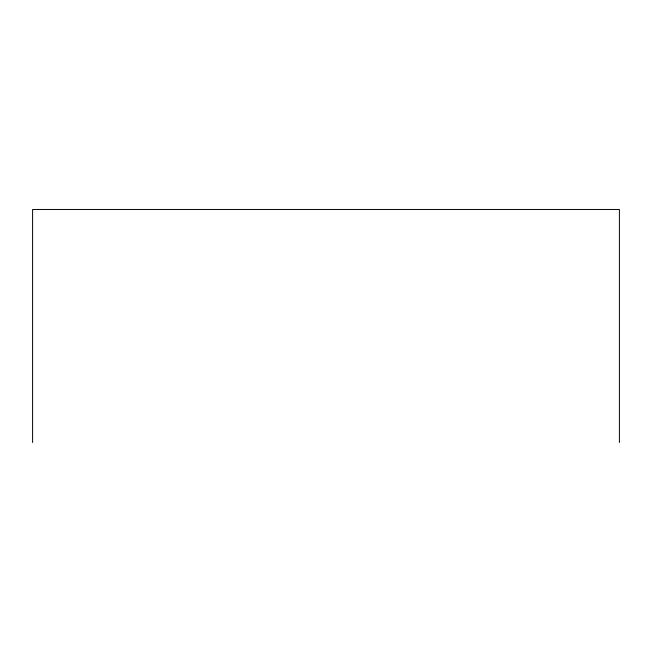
<?xml version="1.0" encoding="UTF-8"?>
<svg xmlns="http://www.w3.org/2000/svg" width="652" height="652" viewBox="0 0 652 652"><rect width="100%" height="100%" fill="white"/><g stroke="black" fill="none" stroke-linecap="round" stroke-linejoin="round"><path stroke-width="0.98" d="M619.4 442.529L619.4 209.471L32.6 209.471L32.6 442.529"/></g></svg>
